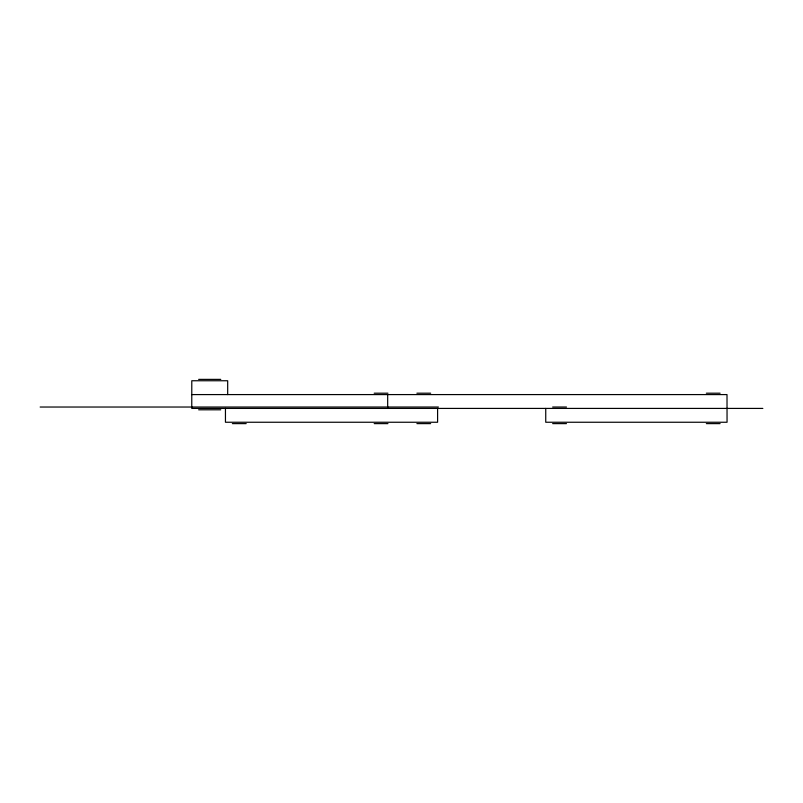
<?xml version="1.0" encoding="UTF-8"?>
<svg xmlns="http://www.w3.org/2000/svg" width="803" height="803" viewBox="0 0 803 803"><rect width="100%" height="100%" fill="white"/><g stroke="black" fill="none" stroke-linecap="round" stroke-linejoin="round"><path stroke-width="1.2" d="M198.642 379.377L220.765 379.377M374.188 393.199L387.949 393.199M416.887 393.199L430.649 393.199M706.349 393.199L720.11 393.199M191.766 394.584L727.006 394.584L727.056 422.248L545.739 422.248L545.739 408.416M40.15 407.031L438.418 407.031M552.645 407.031L566.476 407.031M762.85 408.416L191.766 408.416L191.787 380.752L227.681 380.752L227.681 394.584M198.642 409.801L220.765 409.801M232.368 423.623L246.2 423.623M374.188 423.623L387.949 423.623M416.887 423.623L430.649 423.623M552.645 423.623L566.476 423.623M706.349 423.623L720.11 423.623M437.595 408.416L437.595 422.248L225.452 422.248L225.452 408.416M387.678 394.584L387.678 408.416"/></g></svg>
